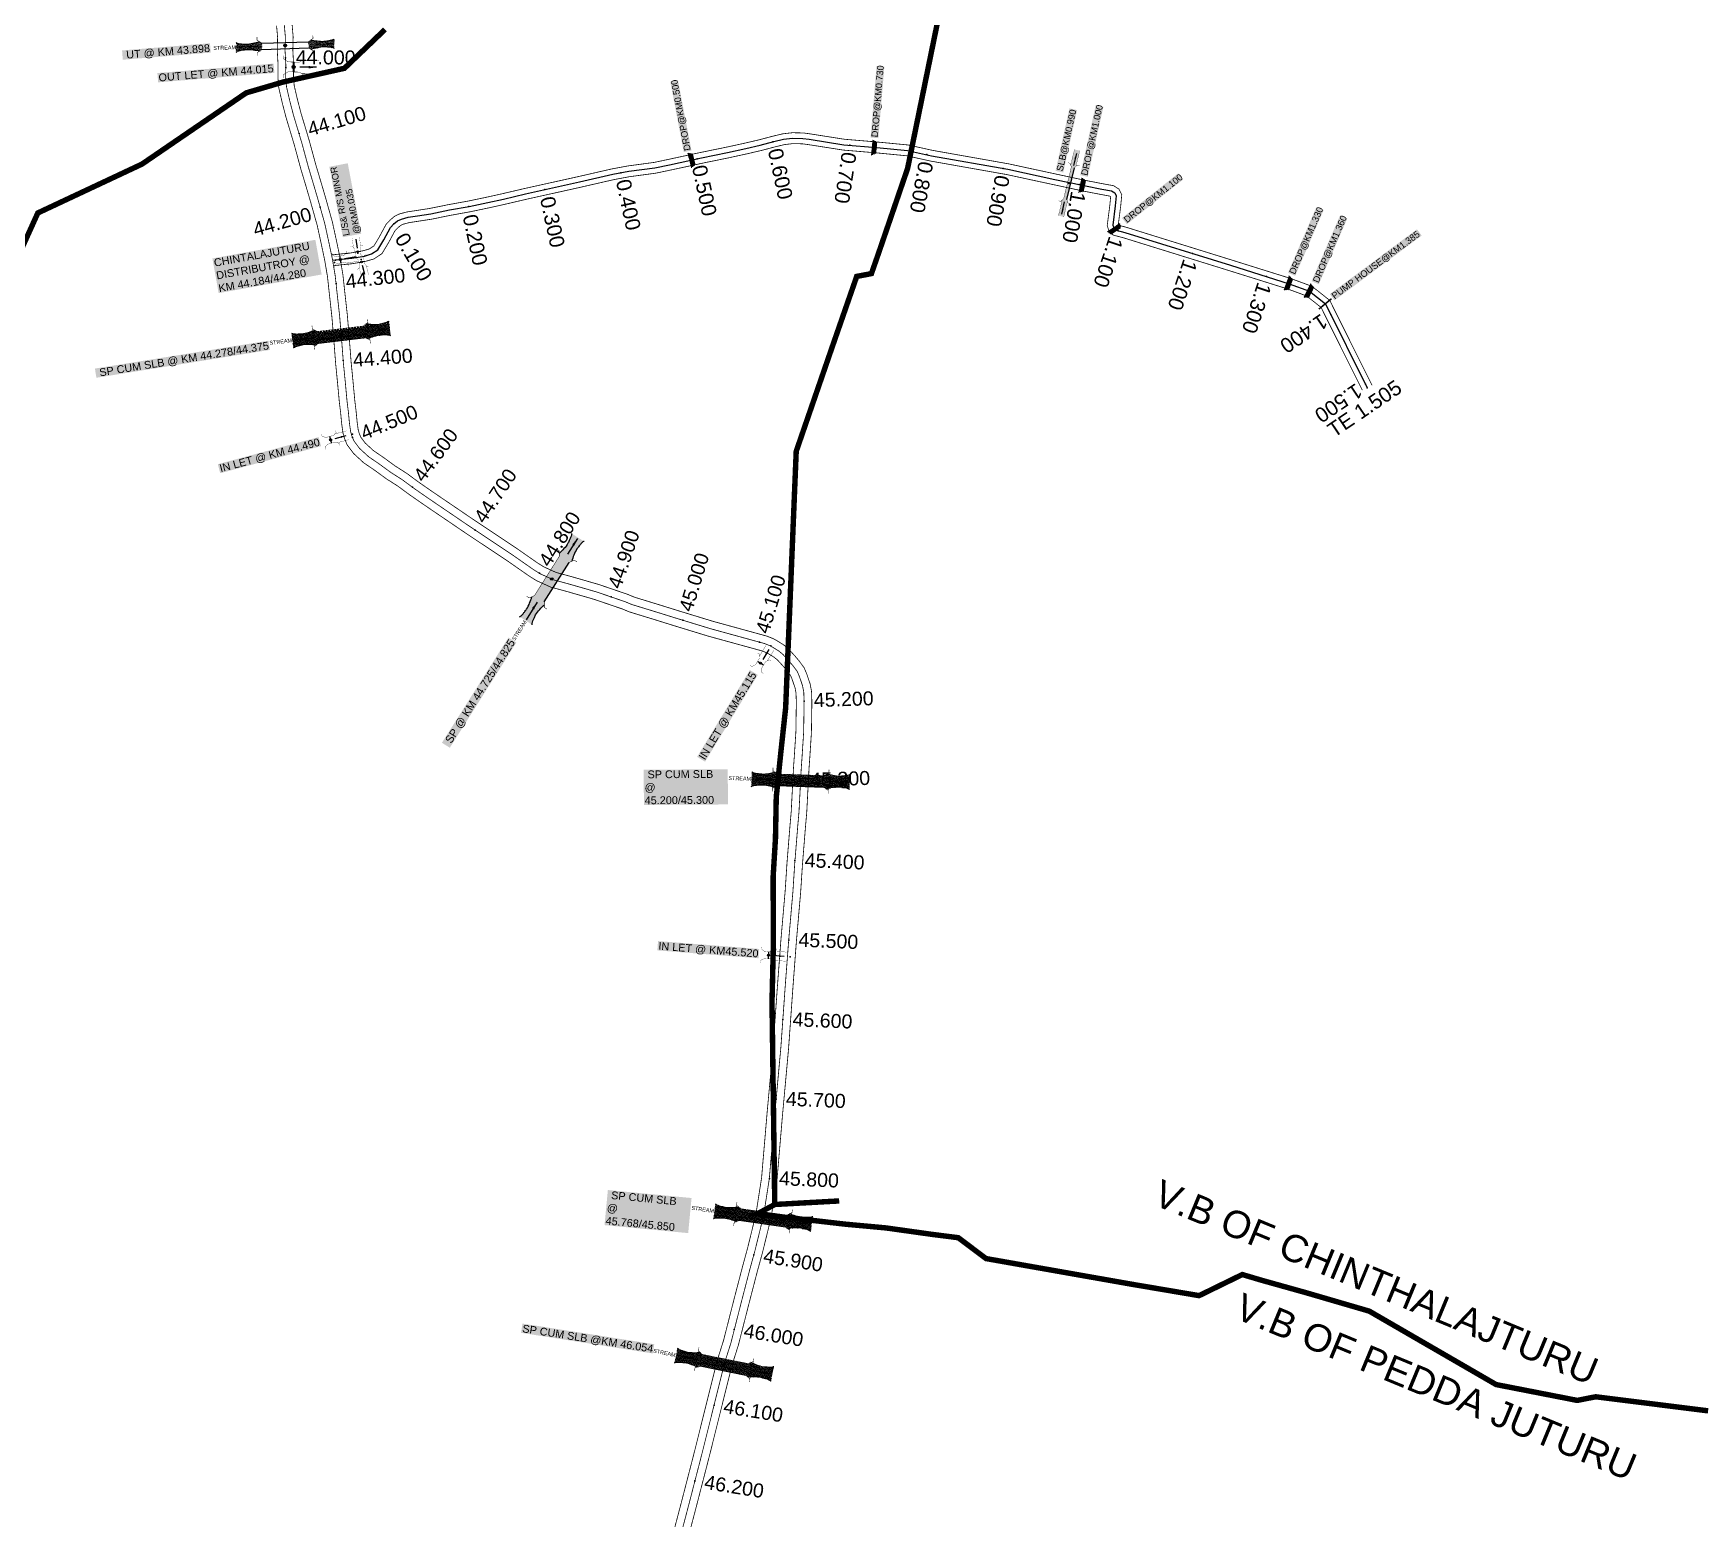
# Model space of a CAD drawing. Header units: inches. Extents: x 174104 to 230935, y 1583276 to 1631460.
# Drawn here: x 206415 to 208562, y 1594421 to 1596332 of the extents above; entities that cross this region are included whole.
import ezdxf
from ezdxf.enums import TextEntityAlignment as Align

# ---------------------------------------------------------------- set-up
doc = ezdxf.new("R2010")
doc.units = ezdxf.units.IN
doc.header["$LTSCALE"] = 15
doc.header["$MEASUREMENT"] = 0
doc.linetypes.add('ACAD_ISO02W100', pattern=[15, 12, -3])
doc.linetypes.add('HIDDEN2', pattern=[0.1875, 0.125, -0.0625])
for name, color, linetype in [('CANAL1', 7, 'Continuous'), ('CSMark', 72, 'Continuous'), ('STRUCTURE', 5, 'Continuous'), ('text2', 7, 'Continuous'), ('VB', 72, 'Continuous'), ('VILLAGE BOUNDRY', 5, 'Continuous')]:
    doc.layers.add(name, color=color, linetype=linetype)
doc.styles.get("Standard").update_dxf_attribs({"font": 'arial.ttf'})
doc.dimstyles.get("Standard").update_dxf_attribs({"dimtxt": 0.18, "dimasz": 0.18, "dimexe": 0.18, "dimexo": 0.0625, "dimgap": 0.09, "dimtad": 0, "dimtih": 1, "dimtoh": 1, "dimdec": 4, "dimzin": 0, "dimdsep": 46, "dimtxsty": 'Standard', "dimcen": 0.09, "dimadec": 0, "dimazin": 0, "dimtfac": 1, "dimtdec": 4, "dimtofl": 0, "dimtmove": 0, "dimatfit": 3, "dimfxl": 1, "dimtolj": 1, "dimtzin": 0, "dimarcsym": 0})

# ---------------------------------------------------------------- blocks, each defined once
blk = doc.blocks.new('DROP')
h = blk.add_hatch()
h.set_pattern_fill('ANSI31', color=1, scale=10, angle=45)
h.set_pattern_definition([(90, (-324.4107, -25.7687), (-1.25, 0), [])])
h.paths.add_polyline_path([(-9.9, -4.3), (-13.8, 4.1), (13.8, 4.1), (10.2, -4.3)])
at = {"layer": 'STRUCTURE', "color": 5, "const_width": 0.49}
blk.add_lwpolyline([(-9.9, -4.3), (-13.8, 4.1), (13.8, 4.1), (10.2, -4.3), (-9.9, -4.3)], dxfattribs=at)
at = {"layer": 'STRUCTURE', "color": 5}
blk.add_circle((0, 0), 1.33, dxfattribs=at)
blk = doc.blocks.new('OT')
at = {"layer": 'STRUCTURE', "color": 190}
for points, const_width in [([(769751.4, 1706595.8), (769729.4, 1706595.8)], 0.5), ([(769775.2, 1706601.8), (769775.2, 1706597.8), (769769.2, 1706593.8), (769761.8, 1706593.8), (769754.4, 1706593.8), (769748.4, 1706597.8), (769748.4, 1706601.8)], 0.5), ([(769761.8, 1706593.8), (769761.8, 1706581)], 2.5), ([(769751.4, 1706579), (769729.4, 1706579)], 0.5), ([(769748.4, 1706573), (769748.4, 1706577), (769754.4, 1706581), (769761.8, 1706581), (769761.8, 1706581), (769761.8, 1706581), (769769.2, 1706581), (769775.2, 1706577), (769775.2, 1706573)], 0.5)]:
    blk.add_lwpolyline(points, dxfattribs=dict(at, const_width=const_width))
at = {"layer": 'STRUCTURE', "color": 0}
blk.add_circle((769761.8, 1706587.4), 1.87, dxfattribs=at)
blk.add_leader([(769732.6, 1706587.4), (769753.8, 1706587.4)], dimstyle='Standard', override={"dimasz": 10, "dimgap": 0.09, "dimtad": 0}, dxfattribs=at)
blk = doc.blocks.new('UT')
at = {"layer": 'STRUCTURE'}
h = blk.add_hatch(dxfattribs=at)
h.set_pattern_fill('DASH', color=150, scale=8, angle=-39.6278, style=0)
h.set_pattern_definition([(320.372247933, (-4370.464, -6260.8811), (1.40800153113, 0.132407282), [1, -1])])
h.paths.add_polyline_path([(765163, 1700681.9), (765165.6, 1700680.6), (765167.2, 1700680.3), (765169.1, 1700680), (765172.4, 1700679.6), (765176.4, 1700679.3), (765179.5, 1700679.5), (765183.1, 1700679.9), (765187.7, 1700680.9), (765188.9, 1700681.2), (765193.1, 1700682.2), (765196.1, 1700680.2), (765196.1, 1700672.2), (765193.1, 1700670.2), (765190.5, 1700670.8), (765188.1, 1700671.3), (765185.5, 1700671.8), (765183.6, 1700672.1), (765181, 1700672.5), (765180.3, 1700672.5), (765178.5, 1700672.6), (765176.7, 1700672.6), (765174.6, 1700672.5), (765172.5, 1700672.3), (765170.4, 1700672), (765168.5, 1700671.7), (765166.1, 1700671.2), (765165, 1700670.8), (765163, 1700669.7)])
h.paths.add_polyline_path([(765259.1, 1700682.2), (765256.1, 1700680.2), (765256.1, 1700672.2), (765259.1, 1700670.2), (765261.9, 1700671), (765264.4, 1700671.6), (765266.4, 1700672), (765269.1, 1700672.5), (765272.7, 1700673), (765276.1, 1700673.1), (765278.6, 1700672.9), (765281.2, 1700672.7), (765283.9, 1700672.3), (765286.4, 1700671.9), (765288, 1700671.3), (765289.2, 1700670.6), (765289.1, 1700682.7), (765287.6, 1700681.8), (765285.7, 1700681.2), (765283, 1700680.7), (765281.2, 1700680.4), (765276.7, 1700679.9), (765272.7, 1700679.9), (765268.7, 1700680.3), (765264.8, 1700681), (765261.2, 1700681.7)])
at = {"layer": 'STRUCTURE', "color": 150, "const_width": 0.628}
for points in [[(765190.1, 1700688.2), (765190.1, 1700684.2), (765196.1, 1700680.2), (765256.1, 1700680.2), (765262.1, 1700684.2), (765262.1, 1700688.2)], [(765190.1, 1700664.2), (765190.1, 1700668.2), (765196.1, 1700672.2), (765256.1, 1700672.2), (765262.1, 1700668.2), (765262.1, 1700664.2)]]:
    blk.add_lwpolyline(points, dxfattribs=at)
at = {"layer": 'STRUCTURE', "color": 150}
for points in [[(765196.1, 1700680.2), (765256.1, 1700680.2)], [(765196.1, 1700672.2), (765256.1, 1700672.2)], [(765196.1, 1700672.2), (765256.1, 1700672.2)]]:
    blk.add_lwpolyline(points, dxfattribs=at)
at = {"layer": 'STRUCTURE', "color": 0}
blk.add_circle((765226.1, 1700676.2), 1.89, dxfattribs=at)
at = {"layer": 'STRUCTURE', "color": 150}
for points in [[(765163, 1700681.9), (765164.4, 1700681.1), (765167.9, 1700680.2), (765171.2, 1700679.8), (765176.1, 1700679.4), (765184.7, 1700680.3), (765193.1, 1700682.2)], [(765163, 1700669.7), (765164.3, 1700670.6), (765167.8, 1700671.6), (765171.2, 1700672.1), (765176, 1700672.6), (765184.7, 1700672), (765193.1, 1700670.2)], [(765289.1, 1700682.7), (765287.8, 1700681.9), (765284.3, 1700680.9), (765280.9, 1700680.4), (765276.1, 1700679.8), (765267.4, 1700680.5), (765259.1, 1700682.2)], [(765289.2, 1700670.6), (765287.8, 1700671.4), (765284.2, 1700672.3), (765280.9, 1700672.7), (765276.1, 1700673.1), (765267.4, 1700672.2), (765259.1, 1700670.2)]]:
    blk.add_spline(points, degree=3, dxfattribs=at)
at = {"layer": 'STRUCTURE', "color": 0}
blk.add_text('STREAM', height=5, dxfattribs=at).set_placement((765148.2, 1700675.8), align=Align.MIDDLE_CENTER)
for points in [[(765190.9, 1700676), (765164.2, 1700675.8)], [(765289.3, 1700676.7), (765265.4, 1700676.4)]]:
    blk.add_leader(points, dimstyle='Standard', override={"dimasz": 10, "dimgap": 0.09, "dimtad": 0}, dxfattribs=at)
blk = doc.blocks.new('SLB')
at = {"layer": 'STRUCTURE'}
h = blk.add_hatch(dxfattribs=at)
h.set_pattern_fill('DOTS', color=6, scale=20, angle=320.3722, style=0)
h.set_pattern_definition([(320.372247934, (-159.4327, -72.9564), (1.2786241598, 0.5641323054), [0, -1.25])])
h.paths.add_polyline_path([(769699.5, 1706871.1), (769699.5, 1706861.1), (769729.1, 1706861.1), (769732.1, 1706863.1), (769792.1, 1706863.1), (769795.1, 1706861.1), (769824.7, 1706861.1), (769824.7, 1706871.1), (769795.1, 1706871.1), (769792.1, 1706869.1), (769732.1, 1706869.1), (769729.1, 1706871.1)])
at = {"layer": 'STRUCTURE', "color": 6, "linetype": 'ACAD_ISO02W100', "ltscale": 0.5, "const_width": 0.5}
for points in [[(769699.5, 1706871.1), (769729.1, 1706871.1)], [(769795.1, 1706871.1), (769824.7, 1706871.1)], [(769699.5, 1706861.1), (769729.1, 1706861.1)], [(769795.1, 1706861.1), (769824.7, 1706861.1)]]:
    blk.add_lwpolyline(points, dxfattribs=at)
at = {"layer": 'STRUCTURE', "color": 6, "const_width": 0.628}
for points in [[(769726.1, 1706877.1), (769726.1, 1706873.1), (769732.1, 1706869.1), (769792.1, 1706869.1), (769798.1, 1706873.1), (769798.1, 1706877.1)], [(769726.1, 1706855.1), (769726.1, 1706859.1), (769732.1, 1706863.1), (769792.1, 1706863.1), (769798.1, 1706859.1), (769798.1, 1706855.1)]]:
    blk.add_lwpolyline(points, dxfattribs=at)
at = {"layer": 'STRUCTURE', "color": 6}
blk.add_lwpolyline([(769732.1, 1706863.1), (769792.1, 1706863.1)], dxfattribs=at)
blk.add_lwpolyline([(769732.1, 1706863.1), (769792.1, 1706863.1)], dxfattribs=at)
at = {"layer": 'STRUCTURE', "color": 0}
blk.add_circle((769762.1, 1706866.1), 1.24, dxfattribs=at)
for points in [[(769703.8, 1706866), (769726.7, 1706866)], [(769818.6, 1706865.8), (769795.7, 1706865.8)]]:
    blk.add_leader(points, dimstyle='Standard', override={"dimasz": 10, "dimgap": 0.09, "dimtad": 0}, dxfattribs=at)
blk = doc.blocks.new('SP')
at = {"layer": 'STRUCTURE'}
h = blk.add_hatch(dxfattribs=at)
h.set_pattern_fill('DASH', color=256, scale=8, style=0)
edge = h.paths.add_edge_path()
edge.add_spline(control_points=[(769825.7, 1706742.1), (769825.3, 1706741.8), (769823.8, 1706740.8), (769820.9, 1706740.3), (769817, 1706739.7), (769811.4, 1706738.9), (769804, 1706739.7), (769798.4, 1706741), (769795.6, 1706741.6)], knot_values=[0, 0, 0, 0, 1.613557, 5.24513, 8.624976, 13.470124, 22.190216, 30.746377, 30.746377, 30.746377, 30.746377], degree=3, periodic=0)
edge.add_line((769795.6, 1706741.6), (769792.6, 1706739.6))
edge.add_line((769792.6, 1706739.6), (769732.6, 1706739.6))
edge.add_line((769732.6, 1706739.6), (769729.6, 1706741.6))
edge.add_spline(control_points=[(769729.6, 1706741.6), (769726.9, 1706740.9), (769721.3, 1706739.5), (769713.9, 1706738.5), (769708.3, 1706739.1), (769704.4, 1706739.6), (769701.5, 1706740), (769700, 1706741), (769699.5, 1706741.3)], knot_values=[0, 0, 0, 0, 8.556161, 17.276253, 22.121402, 25.501247, 29.13282, 30.746377, 30.746377, 30.746377, 30.746377], degree=3, periodic=0)
edge.add_line((769699.5, 1706741.3), (769699.5, 1706722.1))
edge.add_spline(control_points=[(769699.5, 1706722.1), (769700, 1706722.4), (769701.4, 1706723.4), (769704.3, 1706724), (769708.2, 1706724.5), (769713.8, 1706725.3), (769721.2, 1706724.5), (769726.8, 1706723.3), (769729.6, 1706722.6)], knot_values=[0, 0, 0, 0, 1.613557, 5.24513, 8.624976, 13.470124, 22.190216, 30.746377, 30.746377, 30.746377, 30.746377], degree=3, periodic=0)
edge.add_line((769729.6, 1706722.6), (769732.6, 1706724.6))
edge.add_line((769732.6, 1706724.6), (769792.6, 1706724.6))
edge.add_line((769792.6, 1706724.6), (769795.6, 1706722.6))
edge.add_spline(control_points=[(769795.6, 1706722.6), (769798.4, 1706723.3), (769803.9, 1706724.8), (769811.3, 1706725.8), (769817, 1706725.1), (769820.9, 1706724.7), (769823.8, 1706724.2), (769825.2, 1706723.3), (769825.7, 1706723)], knot_values=[0, 0, 0, 0, 8.556161, 17.276253, 22.121402, 25.501247, 29.13282, 30.746377, 30.746377, 30.746377, 30.746377], degree=3, periodic=0)
edge.add_line((769825.7, 1706723), (769825.7, 1706742.1))
h.paths.add_polyline_path([(769764.2, 1706732.1, -1), (769761.1, 1706732.1, -1)], flags=0)
h.paths.add_polyline_path([(769761.1, 1706732.1, 1), (769764.2, 1706732.1, 1)], flags=16)
at = {"layer": 'STRUCTURE', "const_width": 0.628}
for points in [[(769726.6, 1706747.6), (769726.6, 1706743.6), (769732.6, 1706739.6), (769792.6, 1706739.6), (769798.6, 1706743.6), (769798.6, 1706747.6)], [(769726.6, 1706716.6), (769726.6, 1706720.6), (769732.6, 1706724.6), (769792.6, 1706724.6), (769798.6, 1706720.6), (769798.6, 1706716.6)]]:
    blk.add_lwpolyline(points, dxfattribs=at)
at = {"layer": 'STRUCTURE', "color": 3}
blk.add_lwpolyline([(769732.6, 1706724.6), (769792.6, 1706724.6)], dxfattribs=at)
blk.add_lwpolyline([(769732.6, 1706724.6), (769792.6, 1706724.6)], dxfattribs=at)
at = {"layer": 'STRUCTURE', "color": 0}
blk.add_circle((769762.6, 1706732.1), 1.55, dxfattribs=at)
at = {"layer": 'STRUCTURE'}
for points in [[(769699.5, 1706741.3), (769700.9, 1706740.5), (769704.4, 1706739.6), (769707.8, 1706739.2), (769712.6, 1706738.8), (769721.3, 1706739.7), (769729.6, 1706741.6)], [(769825.7, 1706742.1), (769824.3, 1706741.3), (769820.8, 1706740.3), (769817.5, 1706739.8), (769812.7, 1706739.2), (769804, 1706739.9), (769795.6, 1706741.6)], [(769699.5, 1706722.1), (769700.9, 1706723), (769704.4, 1706724), (769707.7, 1706724.5), (769712.5, 1706725), (769721.2, 1706724.4), (769729.6, 1706722.6)], [(769825.7, 1706723), (769824.3, 1706723.8), (769820.8, 1706724.7), (769817.4, 1706725.1), (769812.6, 1706725.5), (769803.9, 1706724.6), (769795.6, 1706722.6)]]:
    blk.add_spline(points, degree=3, dxfattribs=at)
at = {"layer": 'STRUCTURE', "color": 0}
blk.add_text('STREAM', height=5, dxfattribs=at).set_placement((769684.3, 1706732.1), align=Align.MIDDLE_CENTER)
for points in [[(769727.4, 1706732.1), (769700.8, 1706732.1)], [(769824.4, 1706732.1), (769800.5, 1706732.1)]]:
    blk.add_leader(points, dimstyle='Standard', override={"dimasz": 10, "dimgap": 0.09, "dimtad": 0}, dxfattribs=at)

msp = doc.modelspace()

# ---------------------------------------------------------------- linework, layer by layer
at = {"layer": 'CANAL1', "color": 1, "linetype": 'HIDDEN2', "ltscale": 4, "const_width": 1}
msp.add_lwpolyline([(206738.153, 1596343.298), (206739.57, 1596326.972), (206739.153, 1596309.849), (206739.69063, 1596300.09317), (206740.173, 1596291.34), (206739.967, 1596275.372), (206741.087, 1596262.768), (206745.208, 1596244.911), (206750.17, 1596225.927), (206756.302, 1596205.576), (206760.758, 1596190.675), (206769.097, 1596159.984), (206775.661, 1596138.011), (206781.505, 1596118.165), (206790.243, 1596087.14), (206795.329, 1596063.861), (206800.155, 1596040.97), (206803.692, 1596019.96), (206806.344, 1595995.455), (206809.42, 1595967.681), (206811.915, 1595937.799), (206813.99272, 1595910.76884), (206814.231, 1595907.669), (206816.654, 1595883.3), (206818.959, 1595858.215), (206820.612, 1595844.856), (206821.96, 1595830.75), (206823.465, 1595819.848), (206825.039, 1595814.111), (206827.895, 1595807.268), (206834.967, 1595797.897), (206846.616, 1595787.203), (206860.606, 1595777.644), (206875.278, 1595766.937), (206890.03, 1595757.565), (206904.581, 1595746.825), (206922.94, 1595734.061), (206976.936, 1595697.374), (207031.895, 1595660.779), (207048.562, 1595649.122), (207058.447, 1595642.251), (207066.39148, 1595637.25819), (207067.434, 1595636.603), (207084.763, 1595628.755), (207090.101, 1595627.368), (207106.013, 1595623.028), (207140.112, 1595613.203), (207169.777, 1595603.048), (207176.34, 1595600.824), (207185.504, 1595597.027), (207217.075, 1595587.355), (207243.047, 1595579.264), (207251.18383, 1595576.77896), (207286.661, 1595565.944), (207356.175, 1595546.853), (207363.587, 1595543.865), (207369.237, 1595540.551), (207374.68, 1595537.115), (207379.819, 1595532.857), (207387.854, 1595524.091), (207392.621, 1595518.425), (207398.3, 1595510.789), (207401.143, 1595503.948), (207405.071, 1595492.378), (207406.59, 1595484.211), (207407.016, 1595471.549), (207406.427, 1595432.786), (207404.442, 1595401.922), (207403.346, 1595386.455), (207400.42, 1595330.178), (207398.824, 1595312.025), (207394.908, 1595263.118), (207392.624, 1595227.905), (207387.165, 1595165.143), (207382.744, 1595106.486), (207377.087, 1595027.064), (207369.314, 1594941.857), (207362.25824, 1594858.73798), (207362.227, 1594858.37), (207354.835, 1594810.992), (207343.84, 1594766.205), (207337.181, 1594741.922), (207325.726, 1594697.876), (207312.937, 1594647.61), (207304.765, 1594621.869), (207276.509, 1594508.514), (207272.229, 1594491.814), (207258.306, 1594437.937), (207243.267, 1594380.864)], dxfattribs=at)
at = {"layer": 'CANAL1', "color": 1, "ltscale": 4, "const_width": 1}
for points in [[(206748.04055, 1596345.02671), (206749.58055, 1596327.28357), (206749.15971, 1596310.00264), (206750.17655, 1596291.55087), (206749.97272, 1596275.75104), (206750.9865, 1596264.3424), (206754.91945, 1596247.30025), (206759.79818, 1596228.63484), (206765.8798, 1596208.45103), (206770.375, 1596193.41897), (206778.71437, 1596162.7266), (206785.24821, 1596140.85454), (206791.11447, 1596120.93296), (206799.9491, 1596089.56485), (206805.10636, 1596065.95971), (206809.9822, 1596042.8323), (206813.60221, 1596021.32923), (206816.2846, 1595996.54336), (206819.37409, 1595968.64759), (206821.88306, 1595938.59824), (206824.19301, 1595908.54702), (206826.60863, 1595884.25223), (206828.90264, 1595859.28678), (206830.55341, 1595845.94586), (206831.89471, 1595831.90991), (206833.28164, 1595821.86325), (206834.51358, 1595817.37298), (206836.63737, 1595812.28437), (206842.40051, 1595804.64773), (206852.85005, 1595795.05485), (206866.37559, 1595785.8132), (206880.91246, 1595775.20482), (206895.68735, 1595765.81827), (206910.40562, 1595754.95481), (206928.60432, 1595742.30226), (206982.51726, 1595705.67169), (207037.53259, 1595669.03918), (207054.28147, 1595657.32492), (207063.96427, 1595650.59447), (207072.17912, 1595645.43173), (207088.10756, 1595638.21802), (207092.67421, 1595637.03145), (207108.71317, 1595632.65682), (207143.11752, 1595622.74384), (207173.00108, 1595612.51402), (207179.86247, 1595610.18891), (207188.89023, 1595606.44836), (207220.02676, 1595596.90946), (207245.99461, 1595588.81975), (207289.44615, 1595575.54937), (207359.37922, 1595556.34328), (207368.01009, 1595552.86391), (207374.43711, 1595549.09415), (207380.56348, 1595545.22676), (207386.7273, 1595540.11963), (207395.36927, 1595530.69144), (207400.46613, 1595524.63337), (207407.06068, 1595515.76633), (207410.50512, 1595507.47811), (207414.77106, 1595494.91268), (207416.55904, 1595485.29954), (207417.01856, 1595471.64121), (207416.42212, 1595432.38889), (207414.41929, 1595401.24767), (207413.32763, 1595385.84192), (207410.39723, 1595329.48026), (207408.78899, 1595311.18801), (207404.88213, 1595262.39525), (207402.59591, 1595227.14802), (207397.13238, 1595164.33393), (207392.71727, 1595105.75498), (207387.05467, 1595026.25445), (207379.2755, 1594940.97984), (207372.16151, 1594857.17483), (207364.64917, 1594809.02551), (207353.51955, 1594763.69016), (207346.84243, 1594739.3411), (207335.41072, 1594695.38465), (207322.55639, 1594644.86188), (207314.39174, 1594619.144), (207286.20411, 1594506.06331), (207281.91344, 1594489.32167), (207267.98198, 1594435.41194), (207252.92462, 1594378.26927)], [(206728.26545, 1596341.56929), (206729.55945, 1596326.66043), (206729.14629, 1596309.69536), (206730.16945, 1596291.12913), (206729.96128, 1596274.99296), (206731.1875, 1596261.1936), (206735.49655, 1596242.52175), (206740.54182, 1596223.21916), (206746.7242, 1596202.70097), (206751.141, 1596187.93103), (206759.47963, 1596157.2414), (206766.07379, 1596135.16746), (206771.89553, 1596115.39704), (206780.5369, 1596084.71515), (206785.55164, 1596061.76229), (206790.3278, 1596039.1077), (206793.78179, 1596018.59077), (206796.4034, 1595994.36664), (206799.46591, 1595966.71441), (206801.94694, 1595936.99976), (206804.26899, 1595906.79098), (206806.69937, 1595882.34777), (206809.01536, 1595857.14322), (206810.67059, 1595843.76614), (206812.02529, 1595829.59009), (206813.64836, 1595817.83275), (206815.56442, 1595810.84902), (206819.15263, 1595802.25163), (206827.53349, 1595791.14627), (206840.38195, 1595779.35115), (206854.83641, 1595769.4748), (206869.64354, 1595758.66918), (206884.37265, 1595749.31173), (206898.75638, 1595738.69519), (206917.27568, 1595725.81974), (206971.35474, 1595689.07631), (207026.25741, 1595652.51882), (207042.84253, 1595640.91908), (207052.92973, 1595633.90753), (207062.68888, 1595627.77427), (207081.41844, 1595619.29198), (207087.52779, 1595617.70455), (207103.31283, 1595613.39918), (207137.10648, 1595603.66216), (207166.55292, 1595593.58198), (207172.81753, 1595591.45909), (207182.11777, 1595587.60564), (207214.12324, 1595577.80054), (207240.09939, 1595569.70825), (207283.87585, 1595556.33863), (207352.97078, 1595537.36272), (207359.16391, 1595534.86609), (207364.03689, 1595532.00785), (207368.79652, 1595529.00324), (207372.9107, 1595525.59437), (207380.33873, 1595517.49056), (207384.77587, 1595512.21663), (207389.53932, 1595505.81167), (207391.78088, 1595500.41789), (207395.37094, 1595489.84332), (207396.62096, 1595483.12246), (207397.01344, 1595471.45679), (207396.43188, 1595433.18311), (207394.46471, 1595402.59633), (207393.36437, 1595387.06808), (207390.44277, 1595330.87574), (207388.85901, 1595312.86199), (207384.93387, 1595263.84075), (207382.65209, 1595228.66198), (207377.19762, 1595165.95207), (207372.77073, 1595107.21702), (207367.11933, 1595027.87355), (207359.3525, 1594942.73416), (207352.29249, 1594859.56517), (207345.02083, 1594812.95849), (207334.16045, 1594768.71984), (207327.51957, 1594744.5029), (207316.04128, 1594700.36735), (207303.31761, 1594650.35812), (207295.13826, 1594624.594), (207266.81389, 1594510.96469), (207262.54456, 1594494.30633), (207248.63002, 1594440.46206), (207233.60938, 1594383.45873)], [(206799.55826, 1596046.77254), (206824.21759, 1596049.36805), (206839.69161, 1596052.13819), (206847.51738, 1596054.37181), (206853.51548, 1596058.33724), (206860.35439, 1596069.73718), (206869.11487, 1596085.94919), (206874.42073, 1596091.622), (206880.07569, 1596096.4066), (206886.39402, 1596099.45705), (206895.98576, 1596101.9846), (206908.38108, 1596103.89252), (206925.40365, 1596106.51176), (206949.49977, 1596111.42563), (206974.76584, 1596115.98622), (206998.75488, 1596121.01571), (207018.48211, 1596125.39124), (207047.09162, 1596132.08136), (207116.58675, 1596147.48471), (207159.31114, 1596157.27616), (207180.28658, 1596161.18633), (207213.76219, 1596165.66658), (207232.49904, 1596169.61029), (207273.44961, 1596178.44452), (207307.13676, 1596185.33391), (207330.29164, 1596190.3846), (207348.98741, 1596194.74159), (207366.28333, 1596199.32107), (207379.39131, 1596202.44567), (207391.87476, 1596203.9069), (207406.10746, 1596203.59673), (207414.68345, 1596202.43593), (207459.09804, 1596195.47557), (207501.2815, 1596191.94295), (207541.16049, 1596188.1038), (207572.2582, 1596181.21461), (207670.51101, 1596163.80783), (207730.89248, 1596150.76516), (207766.52748, 1596143.11653), (207770.30989, 1596142.30468), (207791.32798, 1596138.28658), (207805.30127, 1596135.70544), (207812.10974, 1596131.37445), (207815.77845, 1596124.29468), (207814.33686, 1596109.28946), (207811.30317, 1596085.86931), (207811.45029, 1596085.44036), (207812.08741, 1596084.78525), (207821.60504, 1596082.26053), (207957.56023, 1596040.04983), (208033.25134, 1596016.35972), (208060.66892, 1596006.25926), (208083.31638, 1595988.22218), (208137.80137, 1595879.06468)], [(206801.02374, 1596032.84946), (206826.18641, 1596035.49795), (206842.85439, 1596038.48181), (206853.43662, 1596041.50219), (206863.88652, 1596048.41076), (206872.52161, 1596062.80482), (206880.57313, 1596077.70481), (206884.08727, 1596081.462), (206887.76231, 1596084.5714), (206891.26598, 1596086.26295), (206898.84224, 1596088.2594), (206910.51092, 1596090.05548), (206927.86835, 1596092.72624), (206952.14223, 1596097.67637), (206977.44616, 1596102.24378), (207001.70712, 1596107.33029), (207021.59189, 1596111.74076), (207050.20038, 1596118.43064), (207119.66525, 1596133.82729), (207162.15886, 1596143.56584), (207182.49942, 1596147.35767), (207216.13581, 1596151.85942), (207235.41696, 1596155.91771), (207276.32839, 1596164.74348), (207310.03124, 1596171.63609), (207333.37236, 1596176.7274), (207352.36859, 1596181.15441), (207369.69867, 1596185.74293), (207381.83669, 1596188.63633), (207392.53924, 1596189.8891), (207405.01254, 1596189.61727), (207412.66055, 1596188.58207), (207457.42796, 1596181.56643), (207500.0265, 1596177.99905), (207538.96751, 1596174.2502), (207569.5218, 1596167.48139), (207667.81099, 1596150.06817), (207727.94552, 1596137.07884), (207763.58946, 1596129.42828), (207767.52611, 1596128.58332), (207788.74202, 1596124.52742), (207800.08273, 1596122.43256), (207801.41426, 1596121.58555), (207801.44755, 1596121.52132), (207800.42314, 1596110.85854), (207796.99883, 1596084.42269), (207799.22571, 1596077.92964), (207804.75259, 1596072.24675), (207817.73296, 1596068.80347), (207953.39377, 1596026.68417), (208028.73791, 1596003.10266), (208053.71207, 1595993.90234), (208072.17276, 1595979.19973), (208125.27509, 1595872.8123)]]:
    msp.add_lwpolyline(points, dxfattribs=at)
at = {"layer": 'CANAL1', "color": 1, "ltscale": 4}
msp.add_lwpolyline([(206800.291, 1596039.811), (206825.202, 1596042.433), (206841.273, 1596045.31), (206850.477, 1596047.937), (206858.701, 1596053.374), (206866.438, 1596066.271), (206874.844, 1596081.827), (206879.254, 1596086.542), (206883.919, 1596090.489), (206888.83, 1596092.86), (206897.414, 1596095.122), (206909.446, 1596096.974), (206926.636, 1596099.619), (206950.821, 1596104.551), (206976.106, 1596109.115), (207000.231, 1596114.173), (207020.037, 1596118.566), (207048.646, 1596125.256), (207118.126, 1596140.656), (207160.735, 1596150.421), (207181.393, 1596154.272), (207214.949, 1596158.763), (207233.958, 1596162.764), (207274.889, 1596171.594), (207308.584, 1596178.485), (207331.832, 1596183.556), (207350.678, 1596187.948), (207367.991, 1596192.532), (207380.614, 1596195.541), (207392.207, 1596196.898), (207405.56, 1596196.607), (207413.672, 1596195.509), (207458.263, 1596188.521), (207500.654, 1596184.971), (207540.064, 1596181.177), (207570.89, 1596174.348), (207669.161, 1596156.938), (207729.419, 1596143.922), (207765.05847, 1596136.2724), (207768.918, 1596135.444), (207790.035, 1596131.407), (207802.692, 1596129.069), (207806.762, 1596126.48), (207808.613, 1596122.908), (207807.38, 1596110.074), (207804.151, 1596085.146), (207805.338, 1596081.685), (207808.42, 1596078.516), (207819.669, 1596075.532), (207955.477, 1596033.367), (208030.99462, 1596009.73119), (208057.1905, 1596000.0808), (208077.74457, 1595983.71095), (208131.53823, 1595875.93849)], dxfattribs=at)
at = {"layer": 'text2', "color": 5, "linetype": 'Continuous', "const_width": 2}
msp.add_lwpolyline([(208085.61072, 1595990.43874), (208069.36643, 1595977.05446)], dxfattribs=at)
at = {"layer": 'text2'}
for p in [(206739.3038, 1596316.04131), (206739.69063, 1596300.09317), (206740.12956, 1596287.97253), (206784.38604, 1596107.93563), (206804, 1596040, 24), (206811.36305, 1595944.40953), (206813.99272, 1595910.76884), (206826, 1595816, 27), (206903.19651, 1595747.84688), (207066.39148, 1595637.25819), (207082.37818, 1595629.83504), (207251.18383, 1595576.77896), (207364, 1595544, 32), (207402.52481, 1595370.66076), (207389, 1595144, 35), (207362.28407, 1594858.73579), (207354.18538, 1594808.4036), (207317.22637, 1594664.46897), (207304.10611, 1594619.22574), (207266.50846, 1594469.67756)]:
    msp.add_point(p, dxfattribs=at)
at = {"layer": 'text2', "color": 3, "linetype": 'Continuous'}
for p in [(206739.69063, 1596300.09315), (206757.13634, 1596202.78593), (207262, 1596171, 44), (207497, 1596184, 43), (207748, 1596139, 41), (207765, 1596136, 40), (207803, 1596077, 39), (206833, 1596049, 45), (206803, 1596037, 47), (206837, 1596041, 46), (206804.78767, 1596009.83579), (208031, 1596012, 38), (208058, 1596002, 37), (208079, 1595985, 36), (206825.90021, 1595812.04754), (206983.74313, 1595692.8414), (207158.64851, 1595606.85753), (207349.82759, 1595548.59622), (207406.9807, 1595472.59824), (207402.49709, 1595370.12762), (207395.28232, 1595267.79288), (207387.19754, 1595165.5171), (207379.66046, 1595063.19428), (207371.05667, 1594960.96001), (207342.33858, 1594760.72984), (207291.13775, 1594567.20038), (207266.62628, 1594470.13347)]:
    msp.add_point(p, dxfattribs=at)
at = {"layer": 'text2', "color": 2, "linetype": 'Continuous'}
for p in [(207366.85138, 1596192.23026), (207465.73176, 1596187.89553), (207564.82695, 1596175.69117), (207170.99421, 1596152.33349), (207269.28664, 1596170.38541), (207663.24183, 1596157.98666), (207073.36196, 1596130.73421), (207761.03975, 1596137.13497), (206975.74528, 1596109.04989), (206879.26696, 1596086.55297), (207810.94874, 1596077.84521), (207906.55576, 1596048.55583), (208002.02546, 1596018.79808), (208084.64538, 1595969.8856), (208129.30524, 1595880.41216), (208131.53823, 1595875.93849)]:
    msp.add_point(p, dxfattribs=at)
at = {"layer": 'VILLAGE BOUNDRY', "linetype": 'HIDDEN2', "ltscale": 20}
for points in [[(207606.50963, 1596482.20738, 7, 7, 0), (207540.17205, 1596157.93888, 7, 7, 0), (207502.9618, 1596049.39842, 7, 7, 0), (207493.64059, 1596022.71002, 7, 7, 0), (207474.69785, 1596019.07155, 7, 7, 0), (207444.14718, 1595931.17549, 7, 7, 0), (207396.87182, 1595794.12648, 7, 7, 0), (207383.26017, 1595464.10244, 7, 7, 0), (207377.15831, 1595407.80214, 7, 7, 0), (207371.18524, 1595349.25839, 7, 7, 0), (207370.14876, 1595295.8587, 7, 7, 0), (207367.14739, 1595246.52263, 7, 7, 0), (207367.50282, 1595161.48312, 7, 7, 0), (207365.70447, 1595085.82974, 7, 7, 0), (207369.26248, 1594825.38119, 7, 7, 0), (207452.16527, 1594829.93525, 7, 7, 0), (207369.26248, 1594825.38119, 7, 7, 0), (207346.43627, 1594813.12658, 7, 7, 0), (207460.04937, 1594800.04716, 7, 7, 0), (207512.27352, 1594795.24707, 7, 7, 0), (207571.80585, 1594786.90417, 7, 7, 0), (207605.31236, 1594782.67151, 7, 7, 0), (207641.14453, 1594755.79808, 7, 7, 0), (207828.35899, 1594722.84027, 7, 7, 0), (207915.24762, 1594708.13594, 7, 7, 0), (207970.83447, 1594735.28129, 7, 7, 0), (207995.89157, 1594727.85858, 7, 7, 0), (208053.41429, 1594711.75661, 7, 7, 0), (208134.24414, 1594688.1724, 7, 7, 0), (208297.38713, 1594593.76271, 7, 7, 0), (208401.76935, 1594573.39179, 7, 7, 0), (208425.57407, 1594578.05266, 7, 7, 0), (208570.17395, 1594559.95834, 7, 7, 0)], [(204985.90209, 1596342.92603, 7, 7, 0), (205070.97286, 1596303.01274, 7, 7, 0), (205188.59117, 1596235.0974, 7, 7, 0), (205259.41559, 1596195.17337, 7, 7, 0), (205350.36497, 1596179.39765, 7, 7, 0), (205405.21811, 1596147.55472, 7, 7, 0), (205561.58194, 1596065.80225, 7, 7, 0), (205560.29324, 1596050.62166, 7, 7, 0), (205671.02687, 1595987.80204, 7, 7, 0), (205690.45693, 1595978.2261, 7, 7, 0), (205741.46726, 1595966.68894, 7, 7, 0), (205920.49585, 1595942.26295, 7, 7, 0), (206022.21873, 1595929.86231, 7, 7, 0), (206165.0898, 1595926.73858, 7, 7, 0), (206263.04685, 1595925.12712, 7, 7, 0), (206337.10461, 1595967.10855, 7, 7, 0), (206349.94562, 1596017.52607, 7, 7, 0), (206398.71638, 1596051.30104, 7, 7, 0), (206421.05666, 1596100.69143, 7, 7, 0), (206555.08224, 1596163.53461, 7, 7, 0), (206689.22551, 1596255.18556, 7, 7, 0), (206736.90209, 1596269.16331, 7, 7, 0), (206815.57611, 1596286.78003, 7, 7, 0), (206867.68784, 1596336.63706, 7, 7, 0)]]:
    msp.add_lwpolyline(points, format="xyseb", dxfattribs=at)

# ---------------------------------------------------------------- block references
for p, xscale, yscale, zscale, rotation in [((207497.19172, 1596184.85039, 43), 0.7, 0.7, 0.7, 84.46630800652316), ((207262.46308, 1596169.08248, 44), 0.7, 0.7, 0.7, 103.3761924596944), ((207765.00568, 1596136.00363, 40), 0.6999999999999998, 0.6999999999999998, 0.6999999999999998, 78.23573964757212), ((207806.7413, 1596079.62919, 39), 0.7, 0.7, 0.7, 33.70493690659635), ((208030.26774, 1596009.79337, 38), 0.6999999999999997, 0.6999999999999997, 0.6999999999999997, 69.6545162508099), ((208056.90421, 1595999.87407, 37), 0.7, 0.7, 0.7, 63.54057628832705)]:
    msp.add_blockref('DROP', p, dxfattribs=dict(xscale=xscale, yscale=yscale, zscale=zscale, rotation=rotation))
at = {"layer": 'STRUCTURE', "color": 0}
for name, p, rotation in [('UT', (-507945.47057, -126210.07183), 1.691744544321435), ('OT', (1002030.40522, 3291134.51872), 179.1403224272284), ('SP', (-358136.62627, -189077.38483), 6.713865205345811), ('SLB', (-358120.46524, -189210.35082), 6.713865205345811), ('SP', (1238139.52351, 32815.00275), 57.6906901819582), ('SP', (-622019.36945, -83178.81969), 357.9807462115952), ('SLB', (-622023.5843, -83312.69788), 357.9807462115952), ('SP', (-788704.58335, 9457.97981), 352.1354032925374), ('SLB', (-788722.41092, 9325.22698), 352.1354032925374), ('SP', (-882280.64829, 72031.26442), 348.6880842440677), ('SLB', (-882306.42613, 71899.8238), 348.6880842440677)]:
    msp.add_blockref(name, p, dxfattribs=dict(at, rotation=rotation))
for name, p, xscale, yscale, zscale, rotation in [('SLB', (1241777.61092, 790728.38835, 41), 0.7, 0.7, 0.7, 76.35921706403441), ('OT', (-799357.14194, 1890570.49654), 0.5599999999999999, 0.5599999999999999, 0.5599999999999999, 277.9627439780562), ('OT', (550398.00739, 2860708.67), 0.7, 0.7, 0.7, 189.078539510052), ('OT', (1239706.77532, 1416201.35705), 0.5599999999999999, 0.5599999999999999, 0.5599999999999999, 104.4009695300696), ('OT', (417357.74607, 2889293.23917, 27), 0.7000000000000002, 0.7000000000000002, 0.7000000000000002, 195.0321103774242), ('OT', (-533584.56748, 2676470.9864, 32), 0.7, 0.7, 0.7, 238.7065539043776), ('OT', (837116.14248, 2744426.46025, 35), 0.7, 0.7, 0.7, 175.5571158864603)]:
    msp.add_blockref(name, p, dxfattribs=dict(at, xscale=xscale, yscale=yscale, zscale=zscale, rotation=rotation))

# ---------------------------------------------------------------- texts
at = {"layer": 'CSMark', "color": 1}
for s, height, rotation, p in [('44.000', 18, 359.69131446, (206753.00888, 1596301.02651)), ('44.100', 18, 16.64878559, (206768.77422, 1596207.84692)), ('0.600', 19, 282.10765389, (207369.54474, 1596183.45251)), ('0.700', 19, 261.35468281, (207465.14006, 1596178.73295)), ('0.500', 19, 282.10765389, (207271.86618, 1596162.00326)), ('0.800', 19, 259.73331068, (207563.97623, 1596166.549)), ('0.400', 19, 282.10765389, (207174.04661, 1596143.7295)), ('0.900', 19, 259.73331068, (207662.39112, 1596148.84449)), ('44.200', 18, 15.7295462, (206698.51336, 1596078.95531)), ('0.300', 19, 282.10765389, (207076.36805, 1596121.56503)), ('1.000', 19, 259.73331068, (207760.18903, 1596127.9928)), ('0.200', 19, 282.10765389, (206976.84946, 1596098.57747)), ('0.100', 19, 300.54115611, (206887.72666, 1596072.71082)), ('1.100', 19, 251.62023767, (207808.81633, 1596068.91459)), ('44.300', 18, 6.17667062, (206817.15737, 1596012.64359)), ('1.200', 19, 251.62023767, (207904.42335, 1596039.62521)), ('1.300', 19, 251.62023767, (207999.89305, 1596009.86746)), ('1.400', 19, 214.11639042, (208077.51662, 1595964.09907)), ('44.400', 18, 4.39550564, (206826.57096, 1595911.53551)), ('1.500', 19, 214.11639042, (208122.17648, 1595874.62563)), ('TE 1.505', 19, 34.11639042, (208083.57254, 1595818.94305)), ('44.500', 18, 22.65374406, (206837.59937, 1595816.72982)), ('44.600', 18, 53.56920206, (206910.03302, 1595758.46134)), ('44.700', 18, 56.34194118, (206988.34523, 1595704.91473)), ('44.800', 18, 57.85214385, (207071.79613, 1595648.74326)), ('44.900', 18, 71.10276495, (207162.42466, 1595618.88269)), ('45.000', 18, 73.01698642, (207254.12685, 1595589.05466)), ('45.100', 18, 73.01698642, (207352.77061, 1595560.87193)), ('45.200', 18, 1.92693039, (207419.53901, 1595474.04933)), ('45.300', 18, 1.92693039, (207415.0554, 1595371.57872)), ('45.400', 18, 357.64565448, (207407.91391, 1595268.30242)), ('45.500', 18, 357.64565448, (207399.82913, 1595166.02664)), ('45.600', 18, 357.64565448, (207392.29205, 1595063.70381)), ('45.700', 18, 357.64565448, (207383.68826, 1594961.46954)), ('45.800', 18, 357.64565448, (207374.91566, 1594859.24532)), ('45.900', 18, 350.87045189, (207354.94207, 1594759.74562)), ('46.000', 18, 350.87045189, (207329.82986, 1594663.48474)), ('46.100', 18, 350.87045189, (207303.74125, 1594566.21615)), ('46.200', 18, 350.87045189, (207279.11195, 1594468.69333))]:
    msp.add_text(s, height=height, rotation=rotation, dxfattribs=at).set_placement(p, align=Align.MIDDLE_LEFT)
at = {"layer": 'STRUCTURE', "color": 5, "attachment_point": 1, "bg_fill": 1, "box_fill_scale": 1.1, "bg_fill_color": 7, "bg_fill_true_color": 16777215, "bg_fill_transparency": 0}
for s, insert, char_height, width, rotation in [(' UT @ KM 43.898', (206530.52206, 1596308.8324), 10, 111.4983629, 4.65106155), ('OUT LET @ KM 44.015', (206575.99889, 1596279.74851), 10, 148.0399727, 4.65106155), ('DROP@KM0.730', (207493.46409, 1596198.47323), 8.4, 90.570221, 85.22958137), ('DROP@KM0.500', (207252.84287, 1596180.02595), 8.4, 90.570221, 100.84924866), ('DROP@KM1.000', (207763.23384, 1596150.03302), 8.4, 90.570221, 77.45525796), ('SLB@KM0.990', (207731.54238, 1596155.51461), 8.4, 80.583045, 77.45525796), ('L/S& R/S MINOR @KM0.035', (206814.2038, 1596070.45529), 8.4, 90.570221, 100.84924866), ('DROP@KM1.100', (207817.25983, 1596094.05449), 8.4, 90.570221, 38.44435163), ('DROP@KM1.330', (208030.73058, 1596024.28069), 8.4, 90.570221, 66.58888418), ('DROP@KM1.360', (208061.11032, 1596013.44018), 8.4, 90.570221, 66.58888418), ('CHINTALAJUTURU DISTRIBUTROY @ KM 44.184/44.280', (206646.84257, 1596041.40337), 10, 132.6256268, 10.24800554), ('PUMP HOUSE@KM1.385', (208084.64197, 1595996.16153), 8.4, 138.0365239, 36.63373687), (' SP CUM SLB @ KM 44.278/44.375', (206495.66703, 1595899.72085, 27), 10, 224.158663, 9.12382682), ('IN LET @ KM 44.490', (206653.85621, 1595776.82876, 27), 10, 132.4124147, 15.03211038), (' SP @ KM 44.725/44.825', (206942.40215, 1595419.56026), 10, 158.1763984, 57.69069018), ('IN LET @ KM45.115', (207270.73039, 1595401.46358, 32), 10, 128.6402456, 58.7065539), (' SP CUM SLB @ 45.200/45.300', (207201.60124, 1595383.54018, 27), 10, 106.1572988, 0.39070782), ('IN LET @ KM45.520', (207220.02687, 1595163.09401, 35), 10, 128.531105, 355.55711589), (' SP CUM SLB @ 45.768/45.850', (207155.42113, 1594842.88365, 27), 10, 106.1572988, 354.5453649), ('SP CUM SLB @KM 46.054', (207045.49318, 1594671.05361, 27), 10, 169.6702592, 351.09804586)]:
    msp.add_mtext(s, dxfattribs=dict(at, insert=insert, char_height=char_height, width=width, rotation=rotation))
at = {"layer": 'VB', "color": 1}
for s, p in [('V.B OF CHINTHALAJTURU', (207860.78069, 1594842.17764)), ('V.B OF PEDDA JUTURU ', (207965.33432, 1594696.23076))]:
    msp.add_text(s, height=35, rotation=337.54428192, dxfattribs=at).set_placement(p, align=Align.MIDDLE_LEFT)

doc.saveas('drawing.dxf')
